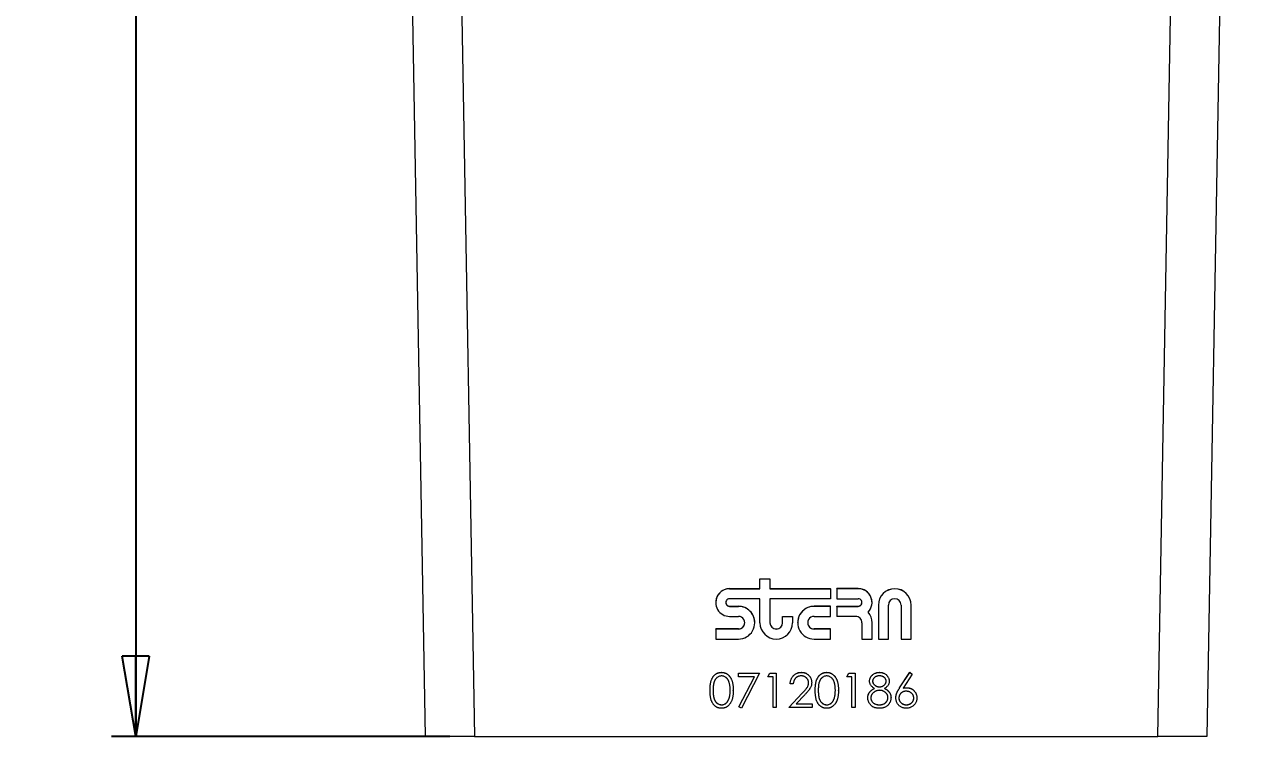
# Model space of a CAD drawing. Header units: millimetres. Extents: x 47 to 989, y 42 to 1399.
# Drawn here: x 46.8 to 295.9, y 324.1 to 470 of the extents above; entities that cross this region are included whole.
import ezdxf

# ---------------------------------------------------------------- set-up
doc = ezdxf.new("R2010")
doc.units = ezdxf.units.MM
doc.header["$LTSCALE"] = 5
doc.layers.add('LEVEL0', color=179, linetype='Continuous')
doc.styles.add('SLDTEXTSTYLE0', font='TXT', dxfattribs={"width": 0.75})
doc.dimstyles.new('SLDDIMSTYLE0', dxfattribs={"dimtxt": 17.5, "dimasz": 16.51, "dimexe": 0, "dimexo": 0.0625, "dimgap": 4.375, "dimtad": 1, "dimdec": 0, "dimlfac": 0.5, "dimrnd": 1e-09, "dimzin": 12, "dimdsep": 46, "dimtxsty": 'SLDTEXTSTYLE0', "dimblk1": 'CLOSED', "dimblk2": 'CLOSED', "dimsah": 1, "dimcen": 0.09, "dimadec": 0, "dimazin": 3, "dimtfac": 1, "dimtdec": 0, "dimtofl": 0, "dimtmove": 0, "dimatfit": 3, "dimldrblk": 'CLOSED', "dimfxl": 0, "dimfrac": 2, "dimtolj": 1, "dimtzin": 12, "dimarcsym": 0})

# ---------------------------------------------------------------- blocks, each defined once
blk = doc.blocks.new('_CLOSED')
at = {"color": 0, "linetype": 'ByBlock', "lineweight": -2}
for p, q in [((-1, 0.166667), (0, 0)), ((-1, 0.166667), (-1, -0.166667)), ((0, 0), (-1, -0.166667)), ((0, 0), (-1, 0))]:
    blk.add_line(p, q, dxfattribs=at)
blk = doc.blocks.new('_D_9')
at = {"layer": 'LEVEL0', "color": 7}
for p, q in [((127.17, 732.06), (64.62, 732.06)), ((69.62, 732.06), (69.62, 324.06)), ((133.97, 324.06), (64.62, 324.06))]:
    blk.add_line(p, q, dxfattribs=at)
at = {"layer": 'LEVEL0', "color": 7, "xscale": 16.51, "yscale": 16.51}
for p, rotation in [((69.62, 732.06, 35.2), 90.0000000000004), ((69.62, 324.06, 35.2), 270.0000000000004)]:
    blk.add_blockref('_CLOSED', p, dxfattribs=dict(at, rotation=rotation))
at = {"layer": 'LEVEL0', "color": 7, "insert": (47.06, 534.77), "char_height": 17.5, "attachment_point": 1, "rotation": 90, "style": 'SLDTEXTSTYLE0'}
blk.add_mtext('204', dxfattribs=at)

msp = doc.modelspace()

# ---------------------------------------------------------------- linework, layer by layer
at = {"color": 7, "linetype": 'Continuous', "lineweight": 15}
for p, q in [((128.97, 324.06), (122.02, 722.06)), ((295.92, 722.06), (288.97, 324.06)), ((197.44, 356.4), (199.51, 356.4)), ((197.44, 356.39), (197.44, 356.4)), ((197.44, 356.39), (199.51, 356.39)), ((197.44, 354.37), (197.44, 356.39)), ((199.51, 356.39), (199.51, 356.4)), ((199.51, 356.39), (199.51, 354.37)), ((191.25, 354.38), (197.44, 354.38)), ((191.25, 354.37), (197.44, 354.37)), ((199.51, 354.38), (211.89, 354.38)), ((199.51, 354.37), (211.89, 354.37)), ((211.89, 354.37), (211.89, 354.38)), ((211.89, 354.37), (211.89, 352.3)), ((217.57, 354.38), (213.19, 354.38)), ((213.19, 354.37), (213.19, 354.38)), ((217.57, 354.37), (213.19, 354.37)), ((213.19, 354.37), (213.19, 352.3)), ((188.41, 351.54), (188.41, 351.53)), ((197.44, 352.3), (191.25, 352.3)), ((197.44, 347.4), (197.44, 352.3)), ((211.89, 352.3), (199.51, 352.3)), ((199.51, 352.3), (199.51, 347.4)), ((213.19, 352.3), (217.57, 352.3)), ((220.41, 351.53), (220.41, 351.54)), ((191.25, 350.76), (193.05, 350.76)), ((191.25, 350.75), (193.05, 350.75)), ((211.89, 350.76), (208.54, 350.76)), ((211.89, 350.75), (208.54, 350.75)), ((211.89, 350.75), (211.89, 350.76)), ((211.89, 348.69), (211.89, 350.75)), ((213.19, 350.76), (217.57, 350.76)), ((213.19, 350.75), (213.19, 350.76)), ((213.19, 350.75), (213.19, 348.69)), ((213.19, 350.75), (217.57, 350.75)), ((221.71, 351.01), (221.71, 351.02)), ((221.71, 351.01), (221.71, 344.04)), ((223.77, 344.04), (223.77, 351.01)), ((226.35, 351.01), (226.35, 344.04)), ((228.41, 351.01), (228.41, 351.02)), ((228.41, 344.04), (228.41, 351.01)), ((191.25, 348.69), (193.06, 348.69)), ((196.41, 347.4), (196.41, 347.41)), ((202.09, 348.7), (204.15, 348.7)), ((202.09, 348.69), (202.09, 348.7)), ((202.09, 347.4), (202.09, 348.69)), ((202.09, 348.69), (204.15, 348.69)), ((204.15, 348.69), (204.15, 348.7)), ((204.15, 348.69), (204.15, 347.4)), ((205.18, 347.41), (205.18, 347.4)), ((208.54, 348.69), (211.89, 348.69)), ((217.06, 348.69), (213.19, 348.69)), ((218.35, 347.4), (218.35, 344.04)), ((220.43, 347.4), (220.43, 347.41)), ((220.43, 344.04), (220.43, 347.4)), ((193.06, 346.12), (188.45, 346.12)), ((188.45, 346.11), (188.45, 346.12)), ((188.45, 346.11), (188.45, 344.04)), ((193.06, 346.11), (188.45, 346.11)), ((188.45, 344.04), (193.05, 344.04)), ((211.89, 346.12), (208.54, 346.12)), ((211.89, 346.11), (208.54, 346.11)), ((208.54, 344.04), (211.89, 344.04)), ((211.89, 346.11), (211.89, 346.12)), ((211.89, 344.04), (211.89, 346.11)), ((218.35, 344.04), (220.43, 344.04)), ((221.71, 344.04), (223.77, 344.04)), ((226.35, 344.04), (228.41, 344.04)), ((189.58, 337.22), (189.58, 337.24)), ((193.07, 337.06), (197.38, 337.06)), ((193.07, 337.05), (193.07, 337.06)), ((193.07, 337.05), (197.38, 337.05)), ((193.07, 336.33), (193.07, 337.05)), ((196.32, 336.33), (193.07, 336.33)), ((193.16, 330.18), (196.31, 336.33)), ((193.16, 330.17), (196.32, 336.33)), ((197.38, 337.05), (193.7, 329.87)), ((197.38, 337.05), (197.38, 337.06)), ((199.08, 336.34), (199.49, 337.06)), ((199.08, 336.33), (199.49, 337.05)), ((199.08, 336.33), (199.08, 336.34)), ((200.16, 336.33), (199.08, 336.33)), ((199.49, 337.06), (200.79, 337.06)), ((199.49, 337.05), (199.49, 337.06)), ((199.49, 337.05), (200.79, 337.05)), ((200.16, 330.05), (200.16, 336.33)), ((200.79, 337.05), (200.79, 337.06)), ((200.79, 337.05), (200.79, 330.05)), ((205.94, 337.22), (205.94, 337.24)), ((211.12, 337.22), (211.12, 337.24)), ((215.24, 336.34), (215.65, 337.06)), ((215.24, 336.33), (215.65, 337.05)), ((215.24, 336.33), (215.24, 336.34)), ((216.31, 336.33), (215.24, 336.33)), ((215.65, 337.06), (216.94, 337.06)), ((215.65, 337.05), (215.65, 337.06)), ((215.65, 337.05), (216.94, 337.05)), ((216.31, 330.05), (216.31, 336.33)), ((216.94, 337.05), (216.94, 337.06)), ((216.94, 337.05), (216.94, 330.05)), ((221.96, 337.22), (221.96, 337.24)), ((226.07, 334.04), (228.16, 337.24)), ((226.07, 334.03), (228.16, 337.22)), ((228.64, 336.84), (226.79, 334.02)), ((228.16, 337.24), (228.64, 336.86)), ((228.16, 337.22), (228.16, 337.24)), ((228.16, 337.22), (228.64, 336.84)), ((228.64, 336.84), (228.64, 336.86)), ((203.66, 334.89), (203.66, 334.9)), ((204.29, 334.89), (203.66, 334.89)), ((208.06, 335.14), (208.06, 335.15)), ((219.9, 335.43), (219.9, 335.44)), ((221.95, 334.26), (221.95, 334.27)), ((223.94, 335.41), (223.94, 335.42)), ((227.52, 334.08), (227.52, 334.09)), ((187.24, 333.54), (187.24, 333.55)), ((191.1, 331.79), (191.1, 331.8)), ((191.99, 333.54), (191.99, 333.55)), ((203.39, 330.06), (206.11, 332.95)), ((203.39, 330.05), (206.11, 332.94)), ((206.64, 332.63), (204.89, 330.76)), ((208.78, 333.54), (208.78, 333.55)), ((212.64, 331.79), (212.64, 331.8)), ((213.53, 333.54), (213.53, 333.55)), ((219.55, 332.03), (219.55, 332.04)), ((224.3, 332.08), (224.3, 332.1)), ((225.29, 332), (225.29, 332.01)), ((229.6, 332.01), (229.6, 332.02)), ((189.6, 330.58), (189.6, 330.6)), ((193.16, 330.17), (193.16, 330.18)), ((193.7, 329.87), (193.16, 330.17)), ((200.79, 330.05), (200.16, 330.05)), ((203.39, 330.05), (203.39, 330.06)), ((208.15, 330.05), (203.39, 330.05)), ((204.89, 330.76), (208.15, 330.76)), ((204.9, 330.77), (208.15, 330.77)), ((208.15, 330.76), (208.15, 330.77)), ((208.15, 330.76), (208.15, 330.05)), ((211.14, 330.58), (211.14, 330.6)), ((216.94, 330.05), (216.31, 330.05)), ((221.92, 330.58), (221.92, 330.6)), ((227.44, 330.58), (227.44, 330.6)), ((138.97, 324.06), (128.97, 324.06)), ((138.97, 324.06), (278.97, 324.06)), ((288.97, 324.06), (278.97, 324.06))]:
    msp.add_line(p, q, dxfattribs=at)
at = {"color": 8, "linetype": 'Continuous', "lineweight": 0}
for p, q in [((132.02, 722.06), (138.97, 324.06)), ((278.97, 324.06), (285.92, 722.06)), ((191.25, 354.37), (191.25, 354.38)), ((217.57, 354.37), (217.57, 354.38)), ((191.25, 350.75), (191.25, 350.76)), ((193.05, 350.75), (193.05, 350.76)), ((208.54, 350.75), (208.54, 350.76)), ((217.57, 350.75), (217.57, 350.76)), ((193.06, 346.11), (193.06, 346.12)), ((208.54, 346.11), (208.54, 346.12)), ((226.07, 334.03), (226.07, 334.04)), ((206.11, 332.94), (206.11, 332.95))]:
    msp.add_line(p, q, dxfattribs=at)
at = {"color": 7, "linetype": 'Continuous', "lineweight": 15}
for centre, radius, start, end in [((191.25, 351.54), 2.84, 89.9956, 179.9956), ((191.25, 351.53), 2.84, 89.993, 270.007), ((217.57, 351.54), 2.84, 0.0039, 90.0049), ((217.57, 351.53), 2.84, 316.4996, 90.0081), ((225.06, 351.02), 3.35, 0.0066, 179.9934), ((225.06, 351.01), 3.35, 0.0066, 179.9934), ((191.25, 351.53), 0.774, 89.993, 270.007), ((191.25, 351.54), 0.774, 180.0042, 270.0044), ((217.57, 351.53), 0.774, 269.993, 90.007), ((217.57, 351.54), 0.774, 269.9958, 359.9955), ((225.06, 351.01), 1.29, 0.007, 179.993), ((193.05, 347.41), 3.35, 0.0042, 90.0045), ((193.05, 347.4), 3.35, 269.9934, 90.0066), ((208.54, 347.41), 3.35, 89.9948, 179.9965), ((208.54, 347.4), 3.35, 89.9934, 270.0066), ((217.06, 347.41), 3.37, 0.0006, 40.1932), ((217.06, 347.4), 3.37, 0.0005, 40.1932), ((193.06, 347.4), 1.29, 269.9929, 90.0071), ((193.06, 347.41), 1.29, 269.9956, 359.9957), ((200.8, 347.4), 3.35, 180.0066, 359.9934), ((200.8, 347.41), 1.29, 180.007, 359.993), ((200.8, 347.4), 1.29, 180.007, 359.993), ((208.54, 347.4), 1.29, 89.993, 270.007), ((208.54, 347.41), 1.29, 180.0043, 270.0044), ((217.06, 347.4), 1.29, 0.0043, 90.0045)]:
    msp.add_arc(centre, radius, start, end, dxfattribs=at)
for points, knots in [([(187.24, 333.55), (187.24, 333.67), (187.24, 333.88), (187.25, 334.2), (187.28, 334.5), (187.31, 334.78), (187.35, 335.04), (187.4, 335.27), (187.46, 335.49), (187.53, 335.69), (187.61, 335.88), (187.69, 336.05), (187.79, 336.21), (187.89, 336.36), (188, 336.5), (188.11, 336.63), (188.24, 336.74), (188.37, 336.85), (188.5, 336.94), (188.65, 337.02), (188.79, 337.08), (188.94, 337.14), (189.1, 337.18), (189.25, 337.21), (189.41, 337.23), (189.52, 337.23), (189.58, 337.24)], [0, 0, 0, 0, 0.068595, 0.133246, 0.194313, 0.251279, 0.304513, 0.354235, 0.400481, 0.443411, 0.484015, 0.523252, 0.561042, 0.5979, 0.633518, 0.668314, 0.702496, 0.736685, 0.770293, 0.803437, 0.835913, 0.86846, 0.900847, 0.933467, 0.966258, 1, 1, 1, 1]), ([(187.24, 333.54), (187.24, 333.66), (187.24, 333.87), (187.25, 334.19), (187.28, 334.49), (187.31, 334.77), (187.35, 335.03), (187.4, 335.26), (187.46, 335.48), (187.53, 335.68), (187.61, 335.87), (187.69, 336.04), (187.79, 336.2), (187.89, 336.35), (188, 336.49), (188.11, 336.62), (188.24, 336.73), (188.37, 336.83), (188.5, 336.93), (188.65, 337.01), (188.79, 337.07), (188.94, 337.13), (189.1, 337.17), (189.25, 337.2), (189.41, 337.22), (189.52, 337.22), (189.58, 337.22)], [0, 0, 0, 0, 0.068595, 0.133246, 0.194313, 0.251279, 0.304513, 0.354235, 0.400481, 0.443411, 0.484015, 0.523252, 0.561042, 0.5979, 0.633518, 0.668314, 0.702496, 0.736685, 0.770293, 0.803437, 0.835913, 0.86846, 0.900847, 0.933467, 0.966258, 1, 1, 1, 1]), ([(189.6, 336.51), (189.52, 336.5), (189.37, 336.49), (189.14, 336.44), (188.92, 336.34), (188.74, 336.23), (188.61, 336.12), (188.52, 336.03), (188.43, 335.93), (188.35, 335.82), (188.27, 335.71), (188.2, 335.58), (188.14, 335.45), (188.08, 335.3), (188.03, 335.14), (187.99, 334.97), (187.95, 334.77), (187.92, 334.56), (187.89, 334.33), (187.88, 334.09), (187.87, 333.82), (187.87, 333.64), (187.87, 333.55)], [0, 0, 0, 0, 0.0603866, 0.1208832, 0.1827546, 0.247811, 0.2812991, 0.3150876, 0.3497024, 0.3848566, 0.4209662, 0.4585112, 0.4971747, 0.537602, 0.580503, 0.6274675, 0.6783882, 0.7339832, 0.7937467, 0.8577137, 0.9266979, 1, 1, 1, 1]), ([(189.58, 337.24), (189.63, 337.23), (189.74, 337.23), (189.91, 337.21), (190.07, 337.18), (190.22, 337.14), (190.38, 337.08), (190.52, 337.02), (190.67, 336.94), (190.81, 336.84), (190.94, 336.74), (191.07, 336.62), (191.19, 336.49), (191.3, 336.35), (191.4, 336.2), (191.5, 336.03), (191.59, 335.85), (191.68, 335.66), (191.75, 335.46), (191.82, 335.23), (191.87, 334.99), (191.92, 334.74), (191.95, 334.47), (191.98, 334.18), (191.99, 333.87), (191.99, 333.66), (191.99, 333.55)], [0, 0, 0, 0, 0.033788, 0.067194, 0.099862, 0.132567, 0.165151, 0.197913, 0.231319, 0.265083, 0.299255, 0.334399, 0.369943, 0.406284, 0.444064, 0.482998, 0.523354, 0.565537, 0.609613, 0.656391, 0.705885, 0.758325, 0.813832, 0.872795, 0.934722, 1, 1, 1, 1]), ([(189.58, 337.22), (189.63, 337.22), (189.74, 337.22), (189.91, 337.2), (190.07, 337.17), (190.22, 337.13), (190.38, 337.07), (190.52, 337.01), (190.67, 336.93), (190.81, 336.83), (190.94, 336.73), (191.07, 336.61), (191.19, 336.48), (191.3, 336.34), (191.4, 336.19), (191.5, 336.02), (191.59, 335.84), (191.68, 335.65), (191.75, 335.44), (191.82, 335.22), (191.87, 334.98), (191.92, 334.73), (191.95, 334.46), (191.98, 334.17), (191.99, 333.86), (191.99, 333.65), (191.99, 333.54)], [0, 0, 0, 0, 0.033788, 0.067194, 0.099862, 0.132567, 0.165151, 0.197913, 0.231319, 0.265083, 0.299255, 0.334399, 0.369943, 0.406284, 0.444064, 0.482998, 0.523354, 0.565537, 0.609613, 0.656391, 0.705885, 0.758325, 0.813832, 0.872795, 0.934722, 1, 1, 1, 1]), ([(191.37, 333.55), (191.36, 333.63), (191.36, 333.79), (191.35, 334.04), (191.33, 334.26), (191.31, 334.48), (191.27, 334.69), (191.24, 334.88), (191.19, 335.06), (191.13, 335.24), (191.07, 335.4), (191, 335.54), (190.93, 335.68), (190.85, 335.81), (190.77, 335.92), (190.68, 336.03), (190.58, 336.12), (190.45, 336.23), (190.27, 336.34), (190.06, 336.44), (189.83, 336.49), (189.68, 336.5), (189.6, 336.51)], [0, 0, 0, 0, 0.065681, 0.128486, 0.188175, 0.245106, 0.299448, 0.350823, 0.399942, 0.446672, 0.491255, 0.533376, 0.573853, 0.612526, 0.649597, 0.685532, 0.720106, 0.753838, 0.818925, 0.880493, 0.940311, 1, 1, 1, 1]), ([(203.66, 334.9), (203.66, 334.99), (203.67, 335.15), (203.71, 335.39), (203.76, 335.62), (203.84, 335.83), (203.94, 336.04), (204.05, 336.23), (204.18, 336.41), (204.34, 336.58), (204.5, 336.74), (204.68, 336.87), (204.87, 336.98), (205.06, 337.08), (205.27, 337.15), (205.49, 337.2), (205.71, 337.23), (205.87, 337.23), (205.94, 337.24)], [0, 0, 0, 0, 0.0687908, 0.1351033, 0.1989787, 0.2619043, 0.323495, 0.3851954, 0.4469692, 0.5097648, 0.5722506, 0.6334052, 0.6932512, 0.7525832, 0.8125793, 0.8732751, 0.9355499, 1, 1, 1, 1]), ([(203.66, 334.89), (203.66, 334.98), (203.67, 335.14), (203.71, 335.38), (203.76, 335.61), (203.84, 335.82), (203.94, 336.03), (204.05, 336.22), (204.18, 336.4), (204.34, 336.57), (204.5, 336.72), (204.68, 336.86), (204.87, 336.97), (205.06, 337.06), (205.27, 337.14), (205.49, 337.19), (205.71, 337.22), (205.87, 337.22), (205.94, 337.22)], [0, 0, 0, 0, 0.0687908, 0.1351033, 0.1989787, 0.2619043, 0.323495, 0.3851954, 0.4469692, 0.5097648, 0.5722506, 0.6334052, 0.6932512, 0.7525832, 0.8125793, 0.8732751, 0.9355499, 1, 1, 1, 1]), ([(205.91, 336.51), (205.86, 336.51), (205.75, 336.5), (205.59, 336.48), (205.44, 336.45), (205.3, 336.4), (205.16, 336.34), (205.03, 336.27), (204.91, 336.18), (204.79, 336.08), (204.69, 335.97), (204.59, 335.85), (204.51, 335.72), (204.44, 335.57), (204.39, 335.42), (204.34, 335.25), (204.31, 335.08), (204.29, 334.95), (204.29, 334.89)], [0, 0, 0, 0, 0.064439, 0.126547, 0.186887, 0.245878, 0.304041, 0.362191, 0.420976, 0.48066, 0.5406, 0.600689, 0.661936, 0.724443, 0.789038, 0.856314, 0.926352, 1, 1, 1, 1]), ([(207.43, 335.09), (207.43, 335.14), (207.43, 335.23), (207.4, 335.37), (207.37, 335.5), (207.32, 335.63), (207.26, 335.75), (207.18, 335.87), (207.09, 335.98), (206.99, 336.09), (206.88, 336.19), (206.76, 336.27), (206.63, 336.35), (206.5, 336.4), (206.36, 336.45), (206.22, 336.48), (206.07, 336.5), (205.96, 336.51), (205.91, 336.51)], [0, 0, 0, 0, 0.061965, 0.122122, 0.180988, 0.239933, 0.299906, 0.359989, 0.421776, 0.486576, 0.551535, 0.615018, 0.677259, 0.73973, 0.80305, 0.866495, 0.931973, 1, 1, 1, 1]), ([(205.94, 337.24), (206.02, 337.23), (206.17, 337.23), (206.39, 337.2), (206.6, 337.15), (206.8, 337.09), (206.99, 337), (207.16, 336.89), (207.33, 336.76), (207.48, 336.62), (207.61, 336.46), (207.73, 336.29), (207.83, 336.12), (207.92, 335.94), (207.98, 335.75), (208.03, 335.56), (208.05, 335.36), (208.06, 335.22), (208.06, 335.15)], [0, 0, 0, 0, 0.069475, 0.136517, 0.200789, 0.26383, 0.325735, 0.387291, 0.449509, 0.512968, 0.576275, 0.63758, 0.697903, 0.757172, 0.816599, 0.876653, 0.93729, 1, 1, 1, 1]), ([(205.94, 337.22), (206.02, 337.22), (206.17, 337.22), (206.39, 337.19), (206.6, 337.14), (206.8, 337.07), (206.99, 336.99), (207.16, 336.88), (207.33, 336.75), (207.48, 336.61), (207.61, 336.45), (207.73, 336.28), (207.83, 336.11), (207.92, 335.93), (207.98, 335.74), (208.03, 335.55), (208.05, 335.35), (208.06, 335.21), (208.06, 335.14)], [0, 0, 0, 0, 0.069475, 0.136517, 0.200789, 0.26383, 0.325735, 0.387291, 0.449509, 0.512968, 0.576275, 0.63758, 0.697903, 0.757172, 0.816599, 0.876653, 0.93729, 1, 1, 1, 1]), ([(208.78, 333.55), (208.78, 333.67), (208.78, 333.88), (208.79, 334.2), (208.82, 334.5), (208.85, 334.78), (208.89, 335.04), (208.94, 335.27), (209, 335.49), (209.07, 335.69), (209.15, 335.88), (209.23, 336.05), (209.33, 336.21), (209.43, 336.36), (209.54, 336.5), (209.65, 336.63), (209.77, 336.74), (209.91, 336.85), (210.04, 336.94), (210.18, 337.02), (210.33, 337.08), (210.48, 337.14), (210.63, 337.18), (210.79, 337.21), (210.95, 337.23), (211.06, 337.23), (211.12, 337.24)], [0, 0, 0, 0, 0.068595, 0.133246, 0.194313, 0.251279, 0.304513, 0.354235, 0.400481, 0.443411, 0.484015, 0.523252, 0.561042, 0.5979, 0.633518, 0.668314, 0.702496, 0.736685, 0.770293, 0.803437, 0.835913, 0.86846, 0.900847, 0.933467, 0.966258, 1, 1, 1, 1]), ([(208.78, 333.54), (208.78, 333.66), (208.78, 333.87), (208.79, 334.19), (208.82, 334.49), (208.85, 334.77), (208.89, 335.03), (208.94, 335.26), (209, 335.48), (209.07, 335.68), (209.15, 335.87), (209.23, 336.04), (209.33, 336.2), (209.43, 336.35), (209.54, 336.49), (209.65, 336.62), (209.77, 336.73), (209.91, 336.83), (210.04, 336.93), (210.18, 337.01), (210.33, 337.07), (210.48, 337.13), (210.63, 337.17), (210.79, 337.2), (210.95, 337.22), (211.06, 337.22), (211.12, 337.22)], [0, 0, 0, 0, 0.068595, 0.133246, 0.194313, 0.251279, 0.304513, 0.354235, 0.400481, 0.443411, 0.484015, 0.523252, 0.561042, 0.5979, 0.633518, 0.668314, 0.702496, 0.736685, 0.770293, 0.803437, 0.835913, 0.86846, 0.900847, 0.933467, 0.966258, 1, 1, 1, 1]), ([(211.14, 336.51), (211.06, 336.5), (210.9, 336.49), (210.68, 336.44), (210.46, 336.34), (210.28, 336.23), (210.15, 336.12), (210.05, 336.03), (209.97, 335.93), (209.88, 335.82), (209.81, 335.71), (209.74, 335.58), (209.68, 335.45), (209.62, 335.3), (209.57, 335.14), (209.52, 334.97), (209.48, 334.77), (209.46, 334.56), (209.43, 334.33), (209.42, 334.09), (209.4, 333.82), (209.4, 333.64), (209.4, 333.55)], [0, 0, 0, 0, 0.0603866, 0.1208832, 0.1827546, 0.247811, 0.2812991, 0.3150876, 0.3497024, 0.3848566, 0.4209662, 0.4585112, 0.4971747, 0.537602, 0.580503, 0.6274675, 0.6783882, 0.7339832, 0.7937467, 0.8577137, 0.9266979, 1, 1, 1, 1]), ([(211.12, 337.24), (211.17, 337.23), (211.28, 337.23), (211.45, 337.21), (211.61, 337.18), (211.76, 337.14), (211.91, 337.08), (212.06, 337.02), (212.21, 336.94), (212.34, 336.84), (212.48, 336.74), (212.61, 336.62), (212.73, 336.49), (212.84, 336.35), (212.94, 336.2), (213.04, 336.03), (213.13, 335.85), (213.22, 335.66), (213.29, 335.46), (213.36, 335.23), (213.41, 334.99), (213.46, 334.74), (213.49, 334.47), (213.52, 334.18), (213.53, 333.87), (213.53, 333.66), (213.53, 333.55)], [0, 0, 0, 0, 0.033788, 0.067194, 0.099862, 0.132567, 0.165151, 0.197913, 0.231319, 0.265083, 0.299255, 0.334399, 0.369943, 0.406284, 0.444064, 0.482998, 0.523354, 0.565537, 0.609613, 0.656391, 0.705885, 0.758325, 0.813832, 0.872795, 0.934722, 1, 1, 1, 1]), ([(211.12, 337.22), (211.17, 337.22), (211.28, 337.22), (211.45, 337.2), (211.61, 337.17), (211.76, 337.13), (211.91, 337.07), (212.06, 337.01), (212.21, 336.93), (212.34, 336.83), (212.48, 336.73), (212.61, 336.61), (212.73, 336.48), (212.84, 336.34), (212.94, 336.19), (213.04, 336.02), (213.13, 335.84), (213.22, 335.65), (213.29, 335.44), (213.36, 335.22), (213.41, 334.98), (213.46, 334.73), (213.49, 334.46), (213.52, 334.17), (213.53, 333.86), (213.53, 333.65), (213.53, 333.54)], [0, 0, 0, 0, 0.033788, 0.067194, 0.099862, 0.132567, 0.165151, 0.197913, 0.231319, 0.265083, 0.299255, 0.334399, 0.369943, 0.406284, 0.444064, 0.482998, 0.523354, 0.565537, 0.609613, 0.656391, 0.705885, 0.758325, 0.813832, 0.872795, 0.934722, 1, 1, 1, 1]), ([(212.9, 333.55), (212.9, 333.63), (212.9, 333.79), (212.89, 334.04), (212.87, 334.26), (212.85, 334.48), (212.81, 334.69), (212.78, 334.88), (212.73, 335.06), (212.67, 335.24), (212.61, 335.4), (212.54, 335.54), (212.47, 335.68), (212.39, 335.81), (212.31, 335.92), (212.22, 336.03), (212.12, 336.12), (211.99, 336.23), (211.81, 336.34), (211.59, 336.44), (211.37, 336.49), (211.21, 336.5), (211.14, 336.51)], [0, 0, 0, 0, 0.065681, 0.128486, 0.188175, 0.245106, 0.299448, 0.350823, 0.399942, 0.446672, 0.491255, 0.533376, 0.573853, 0.612526, 0.649597, 0.685532, 0.720106, 0.753838, 0.818925, 0.880493, 0.940311, 1, 1, 1, 1]), ([(219.9, 335.44), (219.91, 335.51), (219.91, 335.66), (219.97, 335.89), (220.05, 336.11), (220.17, 336.32), (220.32, 336.52), (220.49, 336.7), (220.7, 336.86), (220.92, 336.99), (221.16, 337.1), (221.42, 337.18), (221.68, 337.23), (221.86, 337.23), (221.96, 337.24)], [0, 0, 0, 0, 0.0740584, 0.1488704, 0.2266677, 0.3077348, 0.3911572, 0.4739294, 0.5579278, 0.6449893, 0.7333641, 0.821092, 0.9092872, 1, 1, 1, 1]), ([(219.9, 335.43), (219.91, 335.5), (219.91, 335.65), (219.97, 335.88), (220.05, 336.1), (220.17, 336.31), (220.32, 336.51), (220.49, 336.69), (220.7, 336.85), (220.92, 336.98), (221.16, 337.09), (221.42, 337.17), (221.68, 337.22), (221.86, 337.22), (221.96, 337.22)], [0, 0, 0, 0, 0.0740584, 0.1488704, 0.2266677, 0.3077348, 0.3911572, 0.4739294, 0.5579278, 0.6449893, 0.7333641, 0.821092, 0.9092872, 1, 1, 1, 1]), ([(221.92, 336.51), (221.87, 336.51), (221.78, 336.5), (221.63, 336.49), (221.5, 336.46), (221.37, 336.43), (221.25, 336.38), (221.14, 336.33), (221.03, 336.26), (220.93, 336.19), (220.83, 336.1), (220.75, 336.02), (220.69, 335.93), (220.63, 335.83), (220.59, 335.74), (220.56, 335.63), (220.53, 335.53), (220.53, 335.46), (220.53, 335.42)], [0, 0, 0, 0, 0.075243, 0.147209, 0.216447, 0.284025, 0.350655, 0.415031, 0.47963, 0.544652, 0.608044, 0.667828, 0.725114, 0.780992, 0.835527, 0.889438, 0.944072, 1, 1, 1, 1]), ([(223.31, 335.43), (223.31, 335.47), (223.31, 335.53), (223.29, 335.63), (223.27, 335.72), (223.23, 335.82), (223.17, 335.91), (223.11, 336), (223.04, 336.09), (222.96, 336.17), (222.86, 336.25), (222.76, 336.32), (222.64, 336.38), (222.52, 336.43), (222.38, 336.46), (222.24, 336.49), (222.08, 336.5), (221.98, 336.51), (221.92, 336.51)], [0, 0, 0, 0, 0.050902, 0.101034, 0.151084, 0.203062, 0.256248, 0.310847, 0.368769, 0.430015, 0.49252, 0.556049, 0.621996, 0.690192, 0.761385, 0.836356, 0.915487, 1, 1, 1, 1]), ([(221.96, 337.24), (222.04, 337.23), (222.22, 337.23), (222.48, 337.18), (222.72, 337.1), (222.96, 336.99), (223.18, 336.86), (223.37, 336.7), (223.54, 336.52), (223.68, 336.32), (223.8, 336.1), (223.88, 335.88), (223.93, 335.65), (223.94, 335.5), (223.94, 335.42)], [0, 0, 0, 0, 0.08941, 0.176306, 0.262626, 0.349446, 0.435498, 0.518928, 0.601355, 0.684256, 0.765807, 0.844877, 0.92228, 1, 1, 1, 1]), ([(221.96, 337.22), (222.04, 337.22), (222.22, 337.22), (222.48, 337.17), (222.72, 337.09), (222.96, 336.98), (223.18, 336.85), (223.37, 336.69), (223.54, 336.51), (223.68, 336.31), (223.8, 336.09), (223.88, 335.87), (223.93, 335.64), (223.94, 335.49), (223.94, 335.41)], [0, 0, 0, 0, 0.08941, 0.176306, 0.262626, 0.349446, 0.435498, 0.518928, 0.601355, 0.684256, 0.765807, 0.844877, 0.92228, 1, 1, 1, 1]), ([(206.11, 332.95), (206.17, 333.02), (206.3, 333.15), (206.48, 333.35), (206.64, 333.53), (206.78, 333.69), (206.91, 333.85), (207.02, 333.98), (207.11, 334.11), (207.2, 334.25), (207.29, 334.43), (207.37, 334.65), (207.42, 334.87), (207.43, 335.02), (207.43, 335.1)], [0, 0, 0, 0, 0.110803, 0.212829, 0.306101, 0.390647, 0.466924, 0.534481, 0.593587, 0.644557, 0.7362, 0.825024, 0.911986, 1, 1, 1, 1]), ([(206.11, 332.94), (206.17, 333.01), (206.3, 333.14), (206.48, 333.34), (206.64, 333.52), (206.78, 333.68), (206.91, 333.84), (207.02, 333.97), (207.11, 334.1), (207.2, 334.24), (207.29, 334.42), (207.37, 334.64), (207.42, 334.86), (207.43, 335.01), (207.43, 335.09)], [0, 0, 0, 0, 0.110803, 0.212829, 0.306101, 0.390647, 0.466924, 0.534481, 0.593587, 0.644557, 0.7362, 0.825024, 0.911986, 1, 1, 1, 1]), ([(208.06, 335.14), (208.05, 335.05), (208.05, 334.85), (207.99, 334.57), (207.9, 334.29), (207.79, 334.07), (207.68, 333.89), (207.59, 333.75), (207.47, 333.59), (207.34, 333.42), (207.19, 333.24), (207.02, 333.05), (206.84, 332.84), (206.71, 332.7), (206.64, 332.63)], [0, 0, 0, 0, 0.098702, 0.195672, 0.292422, 0.391343, 0.444462, 0.504229, 0.570352, 0.642546, 0.722288, 0.807921, 0.90047, 1, 1, 1, 1]), ([(219.55, 332.04), (219.55, 332.09), (219.55, 332.18), (219.56, 332.33), (219.59, 332.47), (219.62, 332.6), (219.67, 332.74), (219.73, 332.86), (219.79, 332.99), (219.87, 333.11), (219.96, 333.23), (220.06, 333.34), (220.17, 333.45), (220.3, 333.56), (220.44, 333.67), (220.59, 333.77), (220.75, 333.87), (220.87, 333.93), (220.93, 333.96)], [0, 0, 0, 0, 0.058854, 0.116315, 0.172675, 0.22878, 0.28458, 0.340257, 0.39663, 0.453507, 0.512318, 0.572648, 0.636022, 0.702363, 0.771483, 0.844184, 0.92007, 1, 1, 1, 1]), ([(219.55, 332.03), (219.55, 332.08), (219.55, 332.17), (219.56, 332.32), (219.59, 332.46), (219.62, 332.59), (219.67, 332.72), (219.73, 332.85), (219.79, 332.98), (219.87, 333.1), (219.96, 333.22), (220.06, 333.33), (220.17, 333.44), (220.3, 333.55), (220.44, 333.66), (220.59, 333.76), (220.75, 333.86), (220.87, 333.91), (220.93, 333.95)], [0, 0, 0, 0, 0.058854, 0.116315, 0.172675, 0.22878, 0.28458, 0.340257, 0.39663, 0.453507, 0.512318, 0.572648, 0.636022, 0.702363, 0.771483, 0.844184, 0.92007, 1, 1, 1, 1]), ([(220.93, 333.95), (220.85, 333.99), (220.69, 334.08), (220.48, 334.23), (220.3, 334.4), (220.16, 334.59), (220.04, 334.79), (219.96, 335), (219.91, 335.21), (219.91, 335.36), (219.9, 335.43)], [0, 0, 0, 0, 0.1458601, 0.2824259, 0.4108504, 0.5350294, 0.6547011, 0.7701334, 0.8845558, 1, 1, 1, 1]), ([(220.53, 335.43), (220.53, 335.39), (220.54, 335.32), (220.56, 335.21), (220.59, 335.11), (220.64, 335.01), (220.7, 334.91), (220.77, 334.81), (220.86, 334.72), (220.96, 334.63), (221.06, 334.55), (221.18, 334.47), (221.29, 334.41), (221.42, 334.36), (221.54, 334.32), (221.67, 334.29), (221.81, 334.28), (221.9, 334.28), (221.95, 334.27)], [0, 0, 0, 0, 0.054564, 0.107826, 0.161924, 0.21751, 0.274498, 0.334815, 0.397555, 0.464755, 0.532901, 0.600097, 0.665354, 0.731084, 0.796883, 0.863292, 0.930831, 1, 1, 1, 1]), ([(220.53, 335.42), (220.53, 335.38), (220.54, 335.31), (220.56, 335.2), (220.59, 335.1), (220.64, 335), (220.7, 334.9), (220.77, 334.8), (220.86, 334.71), (220.96, 334.62), (221.06, 334.54), (221.18, 334.46), (221.29, 334.4), (221.42, 334.35), (221.54, 334.31), (221.67, 334.28), (221.81, 334.27), (221.9, 334.26), (221.95, 334.26)], [0, 0, 0, 0, 0.054564, 0.107826, 0.161924, 0.21751, 0.274498, 0.334815, 0.397555, 0.464755, 0.532901, 0.600097, 0.665354, 0.731084, 0.796883, 0.863292, 0.930831, 1, 1, 1, 1]), ([(221.95, 334.27), (222.01, 334.28), (222.12, 334.28), (222.3, 334.31), (222.47, 334.36), (222.63, 334.43), (222.78, 334.52), (222.92, 334.62), (223.04, 334.74), (223.14, 334.88), (223.21, 335.02), (223.27, 335.16), (223.31, 335.3), (223.31, 335.4), (223.31, 335.44)], [0, 0, 0, 0, 0.08969, 0.178494, 0.266838, 0.356558, 0.445334, 0.530806, 0.614076, 0.697707, 0.779142, 0.855354, 0.928557, 1, 1, 1, 1]), ([(221.95, 334.26), (222.01, 334.27), (222.12, 334.27), (222.3, 334.3), (222.47, 334.35), (222.63, 334.42), (222.78, 334.51), (222.92, 334.61), (223.04, 334.73), (223.14, 334.86), (223.21, 335.01), (223.27, 335.15), (223.31, 335.29), (223.31, 335.39), (223.31, 335.43)], [0, 0, 0, 0, 0.08969, 0.178494, 0.266838, 0.356558, 0.445334, 0.530806, 0.614076, 0.697707, 0.779142, 0.855354, 0.928557, 1, 1, 1, 1]), ([(223.94, 335.41), (223.94, 335.33), (223.93, 335.18), (223.89, 334.97), (223.81, 334.76), (223.7, 334.57), (223.56, 334.39), (223.38, 334.23), (223.18, 334.08), (223.03, 333.99), (222.95, 333.95)], [0, 0, 0, 0, 0.121904, 0.239413, 0.35541, 0.472091, 0.592859, 0.718703, 0.854892, 1, 1, 1, 1]), ([(222.95, 333.96), (223.01, 333.93), (223.12, 333.87), (223.28, 333.77), (223.42, 333.68), (223.56, 333.58), (223.68, 333.47), (223.79, 333.36), (223.89, 333.25), (223.98, 333.14), (224.05, 333.02), (224.12, 332.9), (224.18, 332.78), (224.22, 332.65), (224.26, 332.52), (224.28, 332.38), (224.3, 332.24), (224.3, 332.14), (224.3, 332.1)], [0, 0, 0, 0, 0.079525, 0.1551, 0.22722, 0.295911, 0.362056, 0.42552, 0.485813, 0.544495, 0.60146, 0.657841, 0.713974, 0.769468, 0.82613, 0.882885, 0.940701, 1, 1, 1, 1]), ([(222.95, 333.95), (223.01, 333.92), (223.12, 333.86), (223.28, 333.76), (223.42, 333.66), (223.56, 333.57), (223.68, 333.46), (223.79, 333.35), (223.89, 333.24), (223.98, 333.13), (224.05, 333.01), (224.12, 332.89), (224.18, 332.77), (224.22, 332.64), (224.26, 332.51), (224.28, 332.37), (224.3, 332.23), (224.3, 332.13), (224.3, 332.08)], [0, 0, 0, 0, 0.079525, 0.1551, 0.22722, 0.295911, 0.362056, 0.42552, 0.485813, 0.544495, 0.60146, 0.657841, 0.713974, 0.769468, 0.82613, 0.882885, 0.940701, 1, 1, 1, 1]), ([(225.29, 332.01), (225.29, 332.08), (225.3, 332.23), (225.33, 332.45), (225.38, 332.68), (225.44, 332.87), (225.51, 333.03), (225.56, 333.16), (225.63, 333.29), (225.7, 333.43), (225.78, 333.57), (225.87, 333.73), (225.97, 333.88), (226.04, 333.99), (226.07, 334.04)], [0, 0, 0, 0, 0.097818, 0.199726, 0.305276, 0.415811, 0.474472, 0.537274, 0.603657, 0.674299, 0.749834, 0.828598, 0.912378, 1, 1, 1, 1]), ([(225.29, 332), (225.29, 332.07), (225.3, 332.22), (225.33, 332.44), (225.38, 332.67), (225.44, 332.86), (225.51, 333.02), (225.56, 333.15), (225.63, 333.28), (225.7, 333.42), (225.78, 333.56), (225.87, 333.71), (225.97, 333.87), (226.04, 333.98), (226.07, 334.03)], [0, 0, 0, 0, 0.097818, 0.199726, 0.305276, 0.415811, 0.474472, 0.537274, 0.603657, 0.674299, 0.749834, 0.828598, 0.912378, 1, 1, 1, 1]), ([(226.79, 334.03), (226.92, 334.05), (227.16, 334.09), (227.4, 334.09), (227.52, 334.09)], [0, 0, 0, 0, 0.512659, 1, 1, 1, 1]), ([(226.79, 334.02), (226.92, 334.04), (227.16, 334.07), (227.4, 334.08), (227.52, 334.08)], [0, 0, 0, 0, 0.512659, 1, 1, 1, 1]), ([(227.52, 334.09), (227.59, 334.09), (227.73, 334.09), (227.94, 334.06), (228.13, 334.01), (228.32, 333.95), (228.5, 333.86), (228.68, 333.76), (228.84, 333.64), (228.99, 333.5), (229.13, 333.35), (229.26, 333.18), (229.36, 333.01), (229.45, 332.83), (229.51, 332.64), (229.56, 332.44), (229.59, 332.23), (229.59, 332.09), (229.6, 332.02)], [0, 0, 0, 0, 0.065231, 0.128405, 0.190067, 0.250943, 0.311546, 0.372863, 0.435024, 0.499072, 0.563091, 0.62551, 0.68668, 0.747283, 0.808563, 0.870742, 0.934341, 1, 1, 1, 1]), ([(227.52, 334.08), (227.59, 334.08), (227.73, 334.08), (227.94, 334.05), (228.13, 334), (228.32, 333.94), (228.5, 333.85), (228.68, 333.75), (228.84, 333.63), (228.99, 333.49), (229.13, 333.33), (229.26, 333.17), (229.36, 333), (229.45, 332.82), (229.51, 332.63), (229.56, 332.43), (229.59, 332.22), (229.59, 332.08), (229.6, 332.01)], [0, 0, 0, 0, 0.065231, 0.128405, 0.190067, 0.250943, 0.311546, 0.372863, 0.435024, 0.499072, 0.563091, 0.62551, 0.68668, 0.747283, 0.808563, 0.870742, 0.934341, 1, 1, 1, 1]), ([(189.58, 329.87), (189.52, 329.87), (189.41, 329.87), (189.25, 329.89), (189.1, 329.92), (188.94, 329.96), (188.79, 330.01), (188.65, 330.08), (188.51, 330.16), (188.37, 330.25), (188.24, 330.35), (188.12, 330.47), (188, 330.59), (187.9, 330.73), (187.79, 330.88), (187.7, 331.04), (187.61, 331.22), (187.53, 331.4), (187.46, 331.61), (187.4, 331.83), (187.35, 332.07), (187.31, 332.33), (187.28, 332.6), (187.25, 332.9), (187.24, 333.22), (187.24, 333.43), (187.24, 333.54)], [0, 0, 0, 0, 0.033787, 0.066622, 0.099285, 0.131361, 0.163585, 0.196104, 0.228902, 0.262158, 0.295991, 0.330218, 0.36506, 0.400951, 0.43762, 0.475708, 0.515381, 0.556414, 0.599765, 0.646424, 0.696431, 0.749782, 0.806573, 0.867436, 0.931887, 1, 1, 1, 1]), ([(187.87, 333.56), (187.87, 333.46), (187.87, 333.28), (187.88, 333.02), (187.9, 332.77), (187.92, 332.54), (187.95, 332.33), (187.98, 332.14), (188.03, 331.96), (188.08, 331.8), (188.14, 331.66), (188.2, 331.52), (188.27, 331.4), (188.34, 331.28), (188.43, 331.17), (188.51, 331.07), (188.61, 330.98), (188.74, 330.88), (188.92, 330.76), (189.14, 330.67), (189.37, 330.61), (189.52, 330.6), (189.6, 330.6)], [0, 0, 0, 0, 0.072951, 0.141584, 0.205926, 0.265301, 0.320597, 0.371817, 0.41879, 0.461699, 0.502134, 0.540804, 0.578181, 0.614297, 0.649678, 0.684299, 0.718359, 0.752081, 0.817652, 0.879722, 0.939966, 1, 1, 1, 1]), ([(187.87, 333.55), (187.87, 333.45), (187.87, 333.27), (187.88, 333.01), (187.9, 332.76), (187.92, 332.53), (187.95, 332.32), (187.98, 332.13), (188.03, 331.95), (188.08, 331.79), (188.14, 331.65), (188.2, 331.51), (188.27, 331.39), (188.34, 331.27), (188.43, 331.16), (188.51, 331.06), (188.61, 330.97), (188.74, 330.86), (188.92, 330.75), (189.14, 330.66), (189.37, 330.6), (189.52, 330.59), (189.6, 330.58)], [0, 0, 0, 0, 0.072951, 0.141584, 0.205926, 0.265301, 0.320597, 0.371817, 0.41879, 0.461699, 0.502134, 0.540804, 0.578181, 0.614297, 0.649678, 0.684299, 0.718359, 0.752081, 0.817652, 0.879722, 0.939966, 1, 1, 1, 1]), ([(191.99, 333.54), (191.99, 333.44), (191.99, 333.23), (191.98, 332.92), (191.95, 332.63), (191.92, 332.36), (191.87, 332.11), (191.82, 331.87), (191.76, 331.65), (191.68, 331.45), (191.6, 331.26), (191.51, 331.08), (191.41, 330.91), (191.31, 330.76), (191.19, 330.61), (191.07, 330.49), (190.95, 330.37), (190.81, 330.26), (190.67, 330.17), (190.53, 330.09), (190.38, 330.02), (190.22, 329.96), (190.07, 329.92), (189.91, 329.89), (189.74, 329.87), (189.63, 329.87), (189.58, 329.87)], [0, 0, 0, 0, 0.065063, 0.126773, 0.185516, 0.240765, 0.29298, 0.34225, 0.388919, 0.432776, 0.474628, 0.514775, 0.553606, 0.591426, 0.628028, 0.663804, 0.698984, 0.733591, 0.767628, 0.801208, 0.834264, 0.866981, 0.89972, 0.932702, 0.966176, 1, 1, 1, 1]), ([(189.6, 330.6), (189.68, 330.6), (189.83, 330.6), (190.06, 330.67), (190.28, 330.76), (190.45, 330.87), (190.58, 330.97), (190.67, 331.06), (190.76, 331.16), (190.84, 331.27), (190.92, 331.39), (190.98, 331.52), (191.05, 331.65), (191.08, 331.75), (191.1, 331.8)], [0, 0, 0, 0, 0.112813, 0.225394, 0.339595, 0.459675, 0.521735, 0.583926, 0.648174, 0.713881, 0.781004, 0.851451, 0.924051, 1, 1, 1, 1]), ([(189.6, 330.58), (189.68, 330.59), (189.83, 330.59), (190.06, 330.66), (190.28, 330.75), (190.45, 330.86), (190.58, 330.96), (190.67, 331.05), (190.76, 331.15), (190.84, 331.26), (190.92, 331.38), (190.98, 331.51), (191.05, 331.64), (191.08, 331.74), (191.1, 331.79)], [0, 0, 0, 0, 0.112813, 0.225394, 0.339595, 0.459675, 0.521735, 0.583926, 0.648174, 0.713881, 0.781004, 0.851451, 0.924051, 1, 1, 1, 1]), ([(191.1, 331.8), (191.12, 331.86), (191.16, 331.99), (191.22, 332.18), (191.26, 332.39), (191.3, 332.6), (191.33, 332.83), (191.35, 333.06), (191.36, 333.31), (191.36, 333.47), (191.37, 333.56)], [0, 0, 0, 0, 0.1105883, 0.2245418, 0.3425035, 0.4643241, 0.590756, 0.7222275, 0.8588428, 1, 1, 1, 1]), ([(191.1, 331.79), (191.12, 331.85), (191.16, 331.98), (191.22, 332.17), (191.26, 332.38), (191.3, 332.59), (191.33, 332.82), (191.35, 333.05), (191.36, 333.3), (191.36, 333.46), (191.37, 333.55)], [0, 0, 0, 0, 0.1105883, 0.2245418, 0.3425035, 0.4643241, 0.590756, 0.7222275, 0.8588428, 1, 1, 1, 1]), ([(211.12, 329.87), (211.06, 329.87), (210.95, 329.87), (210.79, 329.89), (210.63, 329.92), (210.48, 329.96), (210.33, 330.01), (210.19, 330.08), (210.05, 330.16), (209.91, 330.25), (209.78, 330.35), (209.66, 330.47), (209.54, 330.59), (209.43, 330.73), (209.33, 330.88), (209.24, 331.04), (209.15, 331.22), (209.07, 331.4), (209, 331.61), (208.94, 331.83), (208.89, 332.07), (208.85, 332.33), (208.82, 332.6), (208.79, 332.9), (208.78, 333.22), (208.78, 333.43), (208.78, 333.54)], [0, 0, 0, 0, 0.033787, 0.066622, 0.099285, 0.131361, 0.163585, 0.196104, 0.228902, 0.262158, 0.295991, 0.330218, 0.36506, 0.400951, 0.43762, 0.475708, 0.515381, 0.556414, 0.599765, 0.646424, 0.696431, 0.749782, 0.806573, 0.867436, 0.931887, 1, 1, 1, 1]), ([(209.4, 333.56), (209.4, 333.46), (209.4, 333.28), (209.42, 333.02), (209.43, 332.77), (209.45, 332.54), (209.49, 332.33), (209.52, 332.14), (209.56, 331.96), (209.62, 331.8), (209.67, 331.66), (209.74, 331.52), (209.81, 331.4), (209.88, 331.28), (209.96, 331.17), (210.05, 331.07), (210.15, 330.98), (210.28, 330.88), (210.46, 330.76), (210.68, 330.67), (210.91, 330.61), (211.06, 330.6), (211.14, 330.6)], [0, 0, 0, 0, 0.072951, 0.141584, 0.205926, 0.265301, 0.320597, 0.371817, 0.41879, 0.461699, 0.502134, 0.540804, 0.578181, 0.614297, 0.649678, 0.684299, 0.718359, 0.752081, 0.817652, 0.879722, 0.939966, 1, 1, 1, 1]), ([(209.4, 333.55), (209.4, 333.45), (209.4, 333.27), (209.42, 333.01), (209.43, 332.76), (209.45, 332.53), (209.49, 332.32), (209.52, 332.13), (209.56, 331.95), (209.62, 331.79), (209.67, 331.65), (209.74, 331.51), (209.81, 331.39), (209.88, 331.27), (209.96, 331.16), (210.05, 331.06), (210.15, 330.97), (210.28, 330.86), (210.46, 330.75), (210.68, 330.66), (210.91, 330.6), (211.06, 330.59), (211.14, 330.58)], [0, 0, 0, 0, 0.072951, 0.141584, 0.205926, 0.265301, 0.320597, 0.371817, 0.41879, 0.461699, 0.502134, 0.540804, 0.578181, 0.614297, 0.649678, 0.684299, 0.718359, 0.752081, 0.817652, 0.879722, 0.939966, 1, 1, 1, 1]), ([(213.53, 333.54), (213.53, 333.44), (213.53, 333.23), (213.52, 332.92), (213.49, 332.63), (213.46, 332.36), (213.41, 332.11), (213.36, 331.87), (213.3, 331.65), (213.22, 331.45), (213.14, 331.26), (213.05, 331.08), (212.95, 330.91), (212.85, 330.76), (212.73, 330.61), (212.61, 330.49), (212.48, 330.37), (212.35, 330.26), (212.21, 330.17), (212.06, 330.09), (211.92, 330.02), (211.76, 329.96), (211.61, 329.92), (211.45, 329.89), (211.28, 329.87), (211.17, 329.87), (211.12, 329.87)], [0, 0, 0, 0, 0.065063, 0.126773, 0.185516, 0.240765, 0.29298, 0.34225, 0.388919, 0.432776, 0.474628, 0.514775, 0.553606, 0.591426, 0.628028, 0.663804, 0.698984, 0.733591, 0.767628, 0.801208, 0.834264, 0.866981, 0.89972, 0.932702, 0.966176, 1, 1, 1, 1]), ([(211.14, 330.6), (211.21, 330.6), (211.37, 330.6), (211.6, 330.67), (211.82, 330.76), (211.99, 330.87), (212.12, 330.97), (212.21, 331.06), (212.3, 331.16), (212.38, 331.27), (212.46, 331.39), (212.52, 331.52), (212.59, 331.65), (212.62, 331.75), (212.64, 331.8)], [0, 0, 0, 0, 0.112813, 0.225394, 0.339595, 0.459675, 0.521735, 0.583926, 0.648174, 0.713881, 0.781004, 0.851451, 0.924051, 1, 1, 1, 1]), ([(211.14, 330.58), (211.21, 330.59), (211.37, 330.59), (211.6, 330.66), (211.82, 330.75), (211.99, 330.86), (212.12, 330.96), (212.21, 331.05), (212.3, 331.15), (212.38, 331.26), (212.46, 331.38), (212.52, 331.51), (212.59, 331.64), (212.62, 331.74), (212.64, 331.79)], [0, 0, 0, 0, 0.112813, 0.225394, 0.339595, 0.459675, 0.521735, 0.583926, 0.648174, 0.713881, 0.781004, 0.851451, 0.924051, 1, 1, 1, 1]), ([(212.64, 331.8), (212.66, 331.86), (212.7, 331.99), (212.76, 332.18), (212.8, 332.39), (212.84, 332.6), (212.87, 332.83), (212.89, 333.06), (212.9, 333.31), (212.9, 333.47), (212.9, 333.56)], [0, 0, 0, 0, 0.1105883, 0.2245418, 0.3425035, 0.4643241, 0.590756, 0.7222275, 0.8588428, 1, 1, 1, 1]), ([(212.64, 331.79), (212.66, 331.85), (212.7, 331.98), (212.76, 332.17), (212.8, 332.38), (212.84, 332.59), (212.87, 332.82), (212.89, 333.05), (212.9, 333.3), (212.9, 333.46), (212.9, 333.55)], [0, 0, 0, 0, 0.1105883, 0.2245418, 0.3425035, 0.4643241, 0.590756, 0.7222275, 0.8588428, 1, 1, 1, 1]), ([(221.91, 329.87), (221.82, 329.87), (221.64, 329.87), (221.37, 329.9), (221.12, 329.96), (220.89, 330.03), (220.68, 330.13), (220.48, 330.24), (220.3, 330.38), (220.14, 330.54), (220, 330.71), (219.88, 330.88), (219.78, 331.06), (219.69, 331.25), (219.63, 331.44), (219.58, 331.63), (219.55, 331.83), (219.55, 331.96), (219.55, 332.03)], [0, 0, 0, 0, 0.078556, 0.152863, 0.22356, 0.290375, 0.355403, 0.418291, 0.480389, 0.543073, 0.604924, 0.664398, 0.721943, 0.778375, 0.83383, 0.888861, 0.944089, 1, 1, 1, 1]), ([(221.96, 333.55), (221.9, 333.54), (221.78, 333.54), (221.6, 333.52), (221.43, 333.48), (221.26, 333.43), (221.11, 333.37), (220.96, 333.29), (220.82, 333.19), (220.69, 333.09), (220.57, 332.97), (220.46, 332.85), (220.37, 332.72), (220.3, 332.59), (220.24, 332.45), (220.2, 332.3), (220.18, 332.16), (220.18, 332.06), (220.17, 332.01)], [0, 0, 0, 0, 0.071269, 0.139812, 0.206497, 0.271535, 0.336082, 0.400528, 0.464984, 0.53005, 0.594423, 0.655583, 0.714849, 0.772115, 0.828999, 0.885122, 0.942079, 1, 1, 1, 1]), ([(220.17, 332.02), (220.18, 331.95), (220.18, 331.83), (220.22, 331.65), (220.29, 331.47), (220.39, 331.3), (220.51, 331.14), (220.65, 331), (220.82, 330.87), (221.01, 330.77), (221.21, 330.69), (221.44, 330.64), (221.67, 330.6), (221.84, 330.6), (221.92, 330.6)], [0, 0, 0, 0, 0.074898, 0.148596, 0.224471, 0.302323, 0.381919, 0.461149, 0.542417, 0.626716, 0.714597, 0.804903, 0.900127, 1, 1, 1, 1]), ([(220.17, 332.01), (220.18, 331.94), (220.18, 331.82), (220.22, 331.63), (220.29, 331.46), (220.39, 331.29), (220.51, 331.13), (220.65, 330.99), (220.82, 330.86), (221.01, 330.76), (221.21, 330.68), (221.44, 330.63), (221.67, 330.59), (221.84, 330.59), (221.92, 330.58)], [0, 0, 0, 0, 0.074898, 0.148596, 0.224471, 0.302323, 0.381919, 0.461149, 0.542417, 0.626716, 0.714597, 0.804903, 0.900127, 1, 1, 1, 1]), ([(221.92, 330.6), (221.99, 330.6), (222.11, 330.6), (222.3, 330.62), (222.48, 330.65), (222.64, 330.7), (222.8, 330.77), (222.94, 330.84), (223.08, 330.93), (223.2, 331.04), (223.31, 331.15), (223.41, 331.27), (223.49, 331.39), (223.56, 331.52), (223.61, 331.66), (223.65, 331.79), (223.67, 331.94), (223.67, 332.03), (223.67, 332.08)], [0, 0, 0, 0, 0.076559, 0.149161, 0.218827, 0.285567, 0.350313, 0.414125, 0.477179, 0.540368, 0.602202, 0.662034, 0.719934, 0.775907, 0.831115, 0.886667, 0.942552, 1, 1, 1, 1]), ([(221.92, 330.58), (221.99, 330.59), (222.11, 330.59), (222.3, 330.61), (222.48, 330.64), (222.64, 330.69), (222.8, 330.76), (222.94, 330.83), (223.08, 330.92), (223.2, 331.03), (223.31, 331.14), (223.41, 331.26), (223.49, 331.38), (223.56, 331.51), (223.61, 331.65), (223.65, 331.78), (223.67, 331.93), (223.67, 332.02), (223.67, 332.07)], [0, 0, 0, 0, 0.076559, 0.149161, 0.218827, 0.285567, 0.350313, 0.414125, 0.477179, 0.540368, 0.602202, 0.662034, 0.719934, 0.775907, 0.831115, 0.886667, 0.942552, 1, 1, 1, 1]), ([(223.67, 332.07), (223.67, 332.12), (223.67, 332.21), (223.65, 332.35), (223.61, 332.49), (223.55, 332.62), (223.48, 332.75), (223.39, 332.87), (223.29, 332.99), (223.17, 333.1), (223.04, 333.2), (222.91, 333.3), (222.77, 333.37), (222.62, 333.44), (222.46, 333.49), (222.3, 333.52), (222.13, 333.54), (222.02, 333.54), (221.96, 333.55)], [0, 0, 0, 0, 0.057339, 0.113063, 0.169181, 0.225775, 0.283826, 0.343454, 0.405907, 0.471392, 0.538003, 0.603064, 0.667602, 0.732225, 0.797005, 0.863048, 0.930357, 1, 1, 1, 1]), ([(224.3, 332.08), (224.3, 332.02), (224.3, 331.88), (224.27, 331.69), (224.23, 331.5), (224.17, 331.31), (224.1, 331.13), (224, 330.96), (223.9, 330.79), (223.81, 330.69), (223.77, 330.64)], [0, 0, 0, 0, 0.128158, 0.253673, 0.377325, 0.499385, 0.622918, 0.745839, 0.871395, 1, 1, 1, 1]), ([(227.41, 329.87), (227.31, 329.87), (227.13, 329.88), (226.85, 329.93), (226.59, 330.02), (226.34, 330.14), (226.11, 330.29), (225.9, 330.47), (225.72, 330.68), (225.56, 330.92), (225.44, 331.18), (225.35, 331.44), (225.3, 331.72), (225.29, 331.9), (225.29, 332)], [0, 0, 0, 0, 0.084335, 0.167052, 0.249566, 0.33274, 0.415915, 0.497828, 0.580373, 0.6646, 0.749467, 0.83251, 0.915639, 1, 1, 1, 1]), ([(227.39, 333.37), (227.33, 333.36), (227.23, 333.36), (227.08, 333.34), (226.93, 333.31), (226.79, 333.27), (226.67, 333.21), (226.54, 333.14), (226.43, 333.06), (226.32, 332.96), (226.23, 332.86), (226.15, 332.75), (226.07, 332.63), (226.02, 332.51), (225.97, 332.38), (225.94, 332.25), (225.92, 332.11), (225.92, 332.02), (225.92, 331.97)], [0, 0, 0, 0, 0.070599, 0.137901, 0.203196, 0.26679, 0.329106, 0.390654, 0.452653, 0.515748, 0.577926, 0.63893, 0.698351, 0.757296, 0.816394, 0.876267, 0.936817, 1, 1, 1, 1]), ([(225.92, 331.98), (225.92, 331.94), (225.92, 331.84), (225.94, 331.71), (225.98, 331.58), (226.03, 331.45), (226.09, 331.33), (226.17, 331.21), (226.26, 331.1), (226.36, 331), (226.48, 330.91), (226.6, 330.82), (226.72, 330.75), (226.86, 330.7), (226.99, 330.65), (227.14, 330.62), (227.29, 330.6), (227.39, 330.6), (227.44, 330.6)], [0, 0, 0, 0, 0.061842, 0.121262, 0.180746, 0.239231, 0.298308, 0.358183, 0.420359, 0.484792, 0.549938, 0.613718, 0.676681, 0.739154, 0.8022, 0.86674, 0.93205, 1, 1, 1, 1]), ([(225.92, 331.97), (225.92, 331.93), (225.92, 331.83), (225.94, 331.7), (225.98, 331.56), (226.03, 331.44), (226.09, 331.32), (226.17, 331.2), (226.26, 331.09), (226.36, 330.99), (226.48, 330.89), (226.6, 330.81), (226.72, 330.74), (226.86, 330.69), (226.99, 330.64), (227.14, 330.61), (227.29, 330.59), (227.39, 330.59), (227.44, 330.58)], [0, 0, 0, 0, 0.061842, 0.121262, 0.180746, 0.239231, 0.298308, 0.358183, 0.420359, 0.484792, 0.549938, 0.613718, 0.676681, 0.739154, 0.8022, 0.86674, 0.93205, 1, 1, 1, 1]), ([(228.97, 331.97), (228.97, 332.02), (228.96, 332.11), (228.94, 332.25), (228.91, 332.38), (228.86, 332.51), (228.79, 332.63), (228.71, 332.75), (228.61, 332.86), (228.51, 332.96), (228.39, 333.06), (228.26, 333.14), (228.13, 333.21), (228, 333.27), (227.85, 333.31), (227.7, 333.34), (227.55, 333.36), (227.44, 333.36), (227.39, 333.37)], [0, 0, 0, 0, 0.061138, 0.119994, 0.178225, 0.236256, 0.294929, 0.354716, 0.41673, 0.480664, 0.545832, 0.609758, 0.672971, 0.736017, 0.799839, 0.864775, 0.931088, 1, 1, 1, 1]), ([(229.6, 332.01), (229.59, 331.91), (229.59, 331.72), (229.53, 331.44), (229.45, 331.17), (229.32, 330.92), (229.17, 330.69), (228.98, 330.48), (228.76, 330.3), (228.52, 330.15), (228.26, 330.02), (227.99, 329.93), (227.7, 329.88), (227.51, 329.87), (227.41, 329.87)], [0, 0, 0, 0, 0.085948, 0.169125, 0.250399, 0.33229, 0.413364, 0.494172, 0.576022, 0.660757, 0.745783, 0.830044, 0.914028, 1, 1, 1, 1]), ([(227.44, 330.6), (227.49, 330.6), (227.6, 330.6), (227.75, 330.62), (227.89, 330.65), (228.03, 330.7), (228.16, 330.75), (228.29, 330.82), (228.41, 330.91), (228.52, 331), (228.63, 331.1), (228.72, 331.21), (228.8, 331.33), (228.86, 331.45), (228.91, 331.58), (228.94, 331.71), (228.96, 331.84), (228.97, 331.94), (228.97, 331.98)], [0, 0, 0, 0, 0.067962, 0.133283, 0.197835, 0.260892, 0.323377, 0.38635, 0.449638, 0.514795, 0.57924, 0.641814, 0.701359, 0.760727, 0.819222, 0.878716, 0.938147, 1, 1, 1, 1]), ([(227.44, 330.58), (227.49, 330.59), (227.6, 330.59), (227.75, 330.61), (227.89, 330.64), (228.03, 330.69), (228.16, 330.74), (228.29, 330.81), (228.41, 330.9), (228.52, 330.99), (228.63, 331.09), (228.72, 331.2), (228.8, 331.32), (228.86, 331.44), (228.91, 331.56), (228.94, 331.7), (228.96, 331.83), (228.97, 331.93), (228.97, 331.97)], [0, 0, 0, 0, 0.067962, 0.133283, 0.197835, 0.260892, 0.323377, 0.38635, 0.449638, 0.514795, 0.57924, 0.641814, 0.701359, 0.760727, 0.819222, 0.878716, 0.938147, 1, 1, 1, 1]), ([(223.77, 330.64), (223.72, 330.57), (223.61, 330.45), (223.42, 330.29), (223.21, 330.16), (222.98, 330.05), (222.74, 329.97), (222.48, 329.91), (222.2, 329.87), (222.01, 329.87), (221.91, 329.87)], [0, 0, 0, 0, 0.119283, 0.237093, 0.354796, 0.474576, 0.59746, 0.724926, 0.858883, 1, 1, 1, 1])]:
    msp.add_open_spline(points, degree=3, knots=knots, dxfattribs=at)

# ---------------------------------------------------------------- dimensions: what is measured, and where the dimension line sits
at = {"layer": 'LEVEL0', "color": 7}
dim = msp.add_linear_dim(base=(69.62, 324.06), p1=(132.17, 732.06), p2=(138.97, 324.06), angle=90, dimstyle='SLDDIMSTYLE0', dxfattribs=at)
dim.commit()
dim.dimension.update_dxf_attribs({"geometry": '_D_9', "text_midpoint": (69.62, 554.16), "dimtype": 160})

doc.saveas('drawing.dxf')
